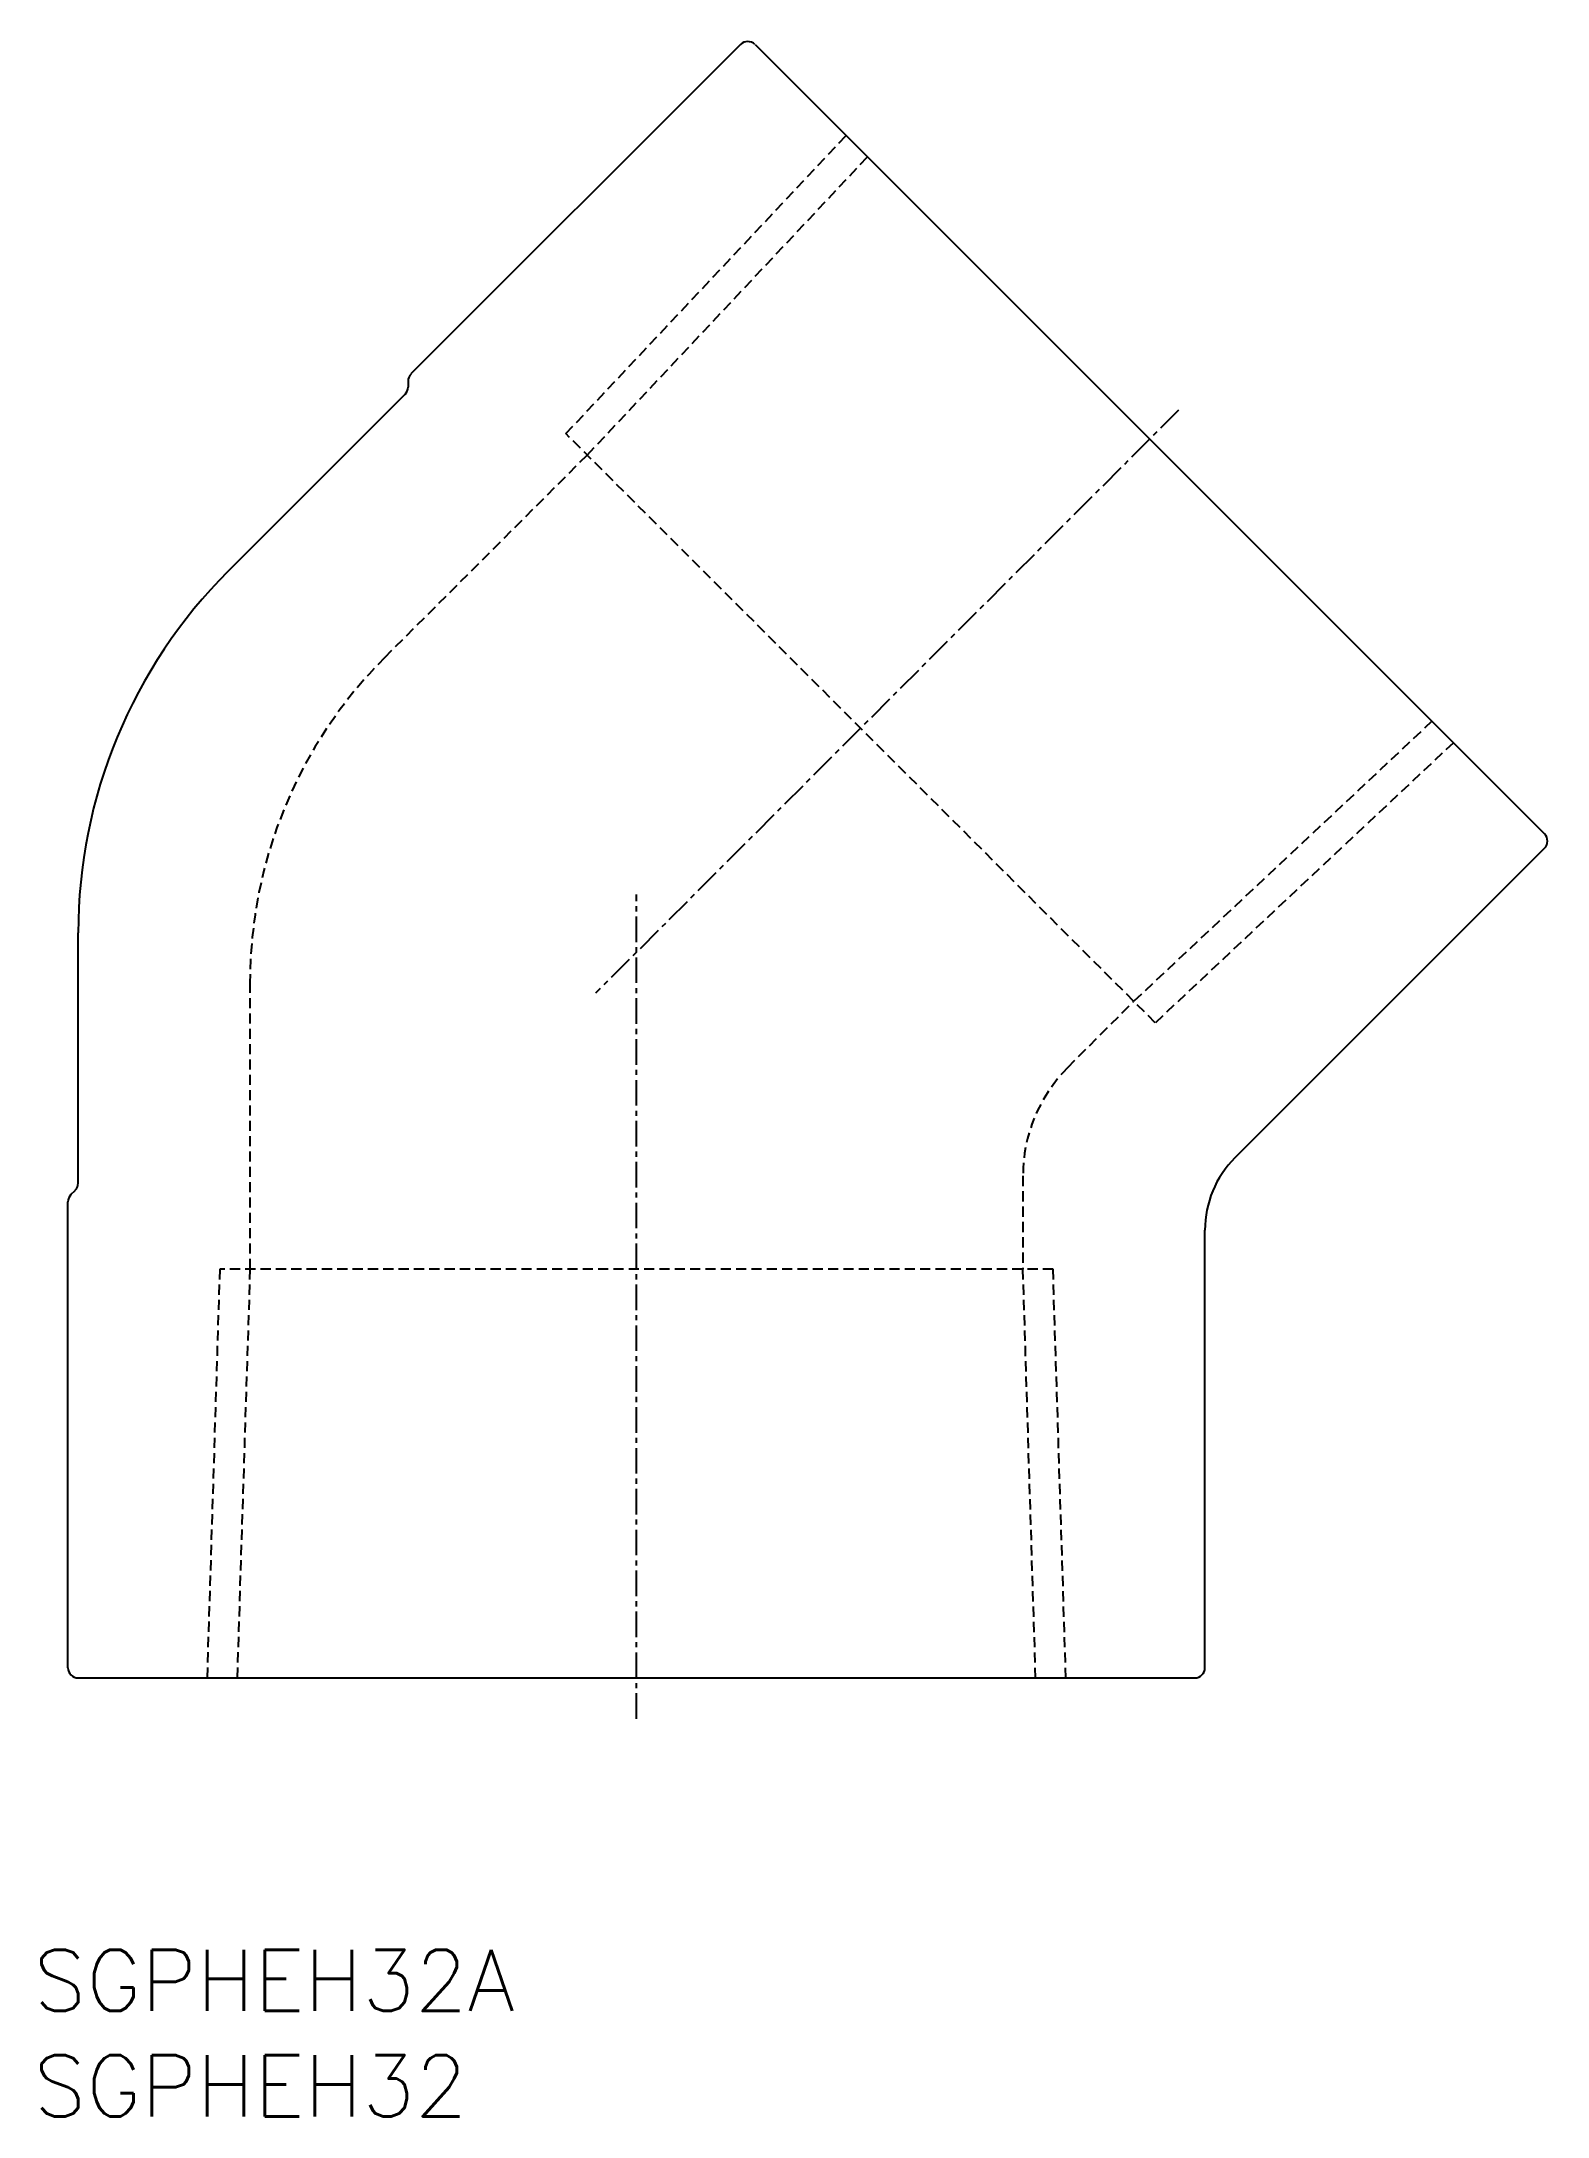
# Model space of a CAD drawing. Extents: x 118 to 192, y 48 to 150.
import ezdxf
from ezdxf.enums import TextEntityAlignment as Align

# ---------------------------------------------------------------- set-up
doc = ezdxf.new("R2010")
doc.units = 0
doc.linetypes.add('CENTER', pattern=[2, 1.25, -0.25, 0.25, -0.25])
doc.linetypes.add('DASHED', pattern=[0.75, 0.5, -0.25])
doc.layers.get('0').update_dxf_attribs({"linetype": 'CONTINUOUS'})
doc.layers.add('CENTER', color=1, linetype='CENTER')
doc.styles.get("Standard").update_dxf_attribs({"font": 'txt.shx', "bigfont": 'extfont.shx'})

msp = doc.modelspace()

# ---------------------------------------------------------------- linework, layer by layer
at = {"color": 7, "linetype": 'CONTINUOUS'}
for p, q in [((152.11, 149.8), (135.99, 133.68)), ((152.82, 149.8), (191.42, 111.19)), ((135.85, 133.32), (135.85, 133.03)), ((135.7, 132.68), (127.04, 124.02)), ((191.42, 110.48), (176.28, 95.34)), ((119.72, 94.1), (119.72, 106.34)), ((119.36, 93.54), (119.57, 93.74)), ((119.22, 70.39), (119.22, 93.18)), ((174.82, 70.39), (174.82, 91.8)), ((119.72, 69.89), (174.32, 69.89))]:
    msp.add_line(p, q, dxfattribs=at)
at = {"color": 3, "linetype": 'DASHED'}
for p, q in [((143.57, 130.76), (157.27, 145.34)), ((144.61, 129.71), (158.32, 144.3)), ((172.39, 101.94), (143.57, 130.76)), ((134.71, 119.81), (144.61, 129.71)), ((185.92, 116.69), (171.34, 102.99)), ((186.97, 115.64), (172.39, 101.94)), ((128.12, 103.9), (128.12, 89.89)), ((168.11, 99.76), (171.34, 102.99)), ((165.92, 94.45), (165.92, 89.89)), ((126.64, 89.89), (126.02, 69.89)), ((167.39, 89.89), (126.64, 89.89)), ((128.12, 89.89), (127.49, 69.89)), ((166.54, 69.89), (165.92, 89.89)), ((168.02, 69.89), (167.39, 89.89))]:
    msp.add_line(p, q, dxfattribs=at)
at = {"color": 7, "linetype": 'CONTINUOUS'}
for centre, radius, start, end in [((152.46, 149.44), 0.5, 45, 135), ((135.35, 133.03), 0.5, 315, 360), ((136.35, 133.32), 0.5, 135, 180), ((144.72, 106.34), 25, 135, 180), ((191.07, 110.83), 0.5, 315, 45), ((179.82, 91.8), 5, 135, 180), ((119.72, 93.18), 0.5, 135, 180), ((119.22, 94.1), 0.5, 315, 0), ((119.72, 70.39), 0.5, 180, 270), ((174.32, 70.39), 0.5, 270, 0)]:
    msp.add_arc(centre, radius, start, end, dxfattribs=at)
at = {"color": 3, "linetype": 'DASHED'}
for centre, radius in [((150.62, 103.9), 22.5), ((173.42, 94.45), 7.5)]:
    msp.add_arc(centre, radius, 135, 180, dxfattribs=at)
at = {"layer": 'CENTER', "color": 1, "linetype": 'CENTER'}
for p, q in [((173.53, 131.91), (145.02, 103.39)), ((147.02, 67.89), (147.02, 108.22))]:
    msp.add_line(p, q, dxfattribs=at)

# ---------------------------------------------------------------- texts
at = {"color": 7, "linetype": 'CONTINUOUS'}
for s, p in [('SGPHEH32A', (117.54, 55.1)), ('SGPHEH32', (117.54, 49.94))]:
    msp.add_text(s, height=3, dxfattribs=at).set_placement(p, align=Align.MIDDLE_LEFT)

doc.saveas('drawing.dxf')
